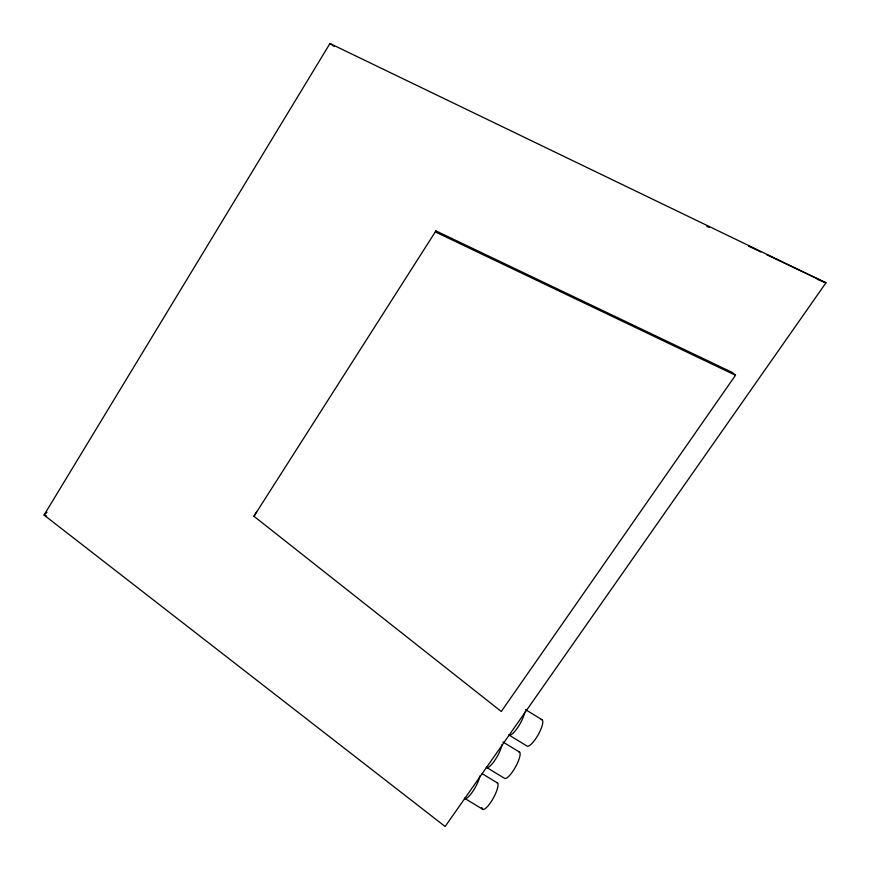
<?xml version="1.0" encoding="UTF-8"?>
<svg xmlns="http://www.w3.org/2000/svg" width="870" height="870" viewBox="0 0 870 870"><rect width="100%" height="100%" fill="white"/><g stroke="black" fill="none" stroke-linecap="round" stroke-linejoin="round"><path stroke-width="1.3" d="M735.498 375.285L732.355 372.48L435.935 230.887L435.435 231.964L735.498 375.285L501.294 711.497L253.953 516.269L256.563 511.886M329.969 43.5L44.055 515.051L445.146 826.5L825.945 282.837L329.969 43.5L334.265 46.48M253.953 516.269L435.935 230.887M47.013 512.256L44.055 515.051L46.599 515.986M817.191 279.216L825.945 282.837L767.003 254.867M706.832 226.32L709.289 227.483M748.581 246.134L760.858 251.952M465.189 798.671L483.046 809.459M482.089 773.626L497.618 783.054M502.893 741.958L519.607 752.148M525.469 709.594L542.238 719.871M480.012 775.779A15.203 3.795 -61 0 1 472.334 792.102A15.203 3.795 -61 0 1 464.352 798.138M496.694 782.565A15.192 4.002 -61.2 0 1 492.387 799.758A15.192 4.002 -61.2 0 1 481.806 807.447M518.618 751.734A15.181 4.067 -60.8 0 1 515.584 766.861A15.181 4.067 -60.8 0 1 504.1 778.063L486.232 767.209A15.203 3.861 -60.6 0 0 494.464 760.848A15.203 3.861 -60.6 0 0 502.044 744.622M541.183 719.544A15.181 4.132 -60.4 0 1 538.454 734.28A15.181 4.132 -60.4 0 1 526.698 745.851L508.765 734.9A15.203 3.915 -60.2 0 0 517.258 728.201A15.203 3.915 -60.2 0 0 524.751 712.084"/></g></svg>
